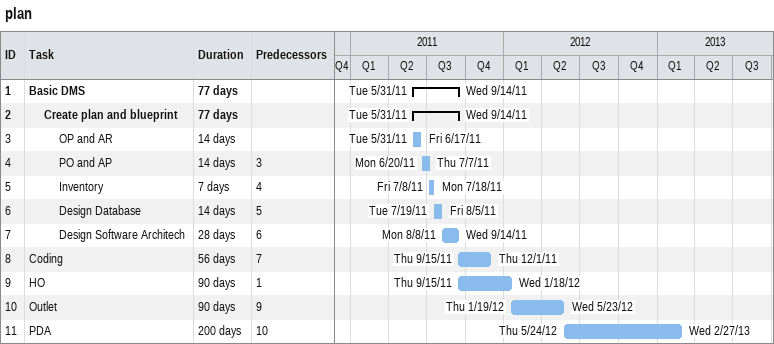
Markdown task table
plan

| ID | Level | Task | Duration | Start | Finish | Predecessors |
|---|---|---|---|---|---|---|
| 1 | 1 | **Basic DMS** | 77d | 2011-05-31 | 2011-09-14 |  |
| 2 | 2 | **Create plan and blueprint** | 77d | 2011-05-31 | 2011-09-14 |  |
| 3 | 3 | OP and AR | 14d | 2011-05-31 | 2011-06-17 |  |
| 4 | 3 | PO and AP | 14d | 2011-06-20 | 2011-07-07 | 3 |
| 5 | 3 | Inventory | 7d | 2011-07-08 | 2011-07-18 | 4 |
| 6 | 3 | Design Database | 14d | 2011-07-19 | 2011-08-05 | 5 |
| 7 | 3 | Design Software Architech | 28d | 2011-08-08 | 2011-09-14 | 6 |
| 8 | 1 | Coding | 56d | 2011-09-15 | 2011-12-01 | 7 |
| 9 | 1 | HO | 90d | 2011-09-15 | 2012-01-18 | 1 |
| 10 | 1 | Outlet | 90d | 2012-01-19 | 2012-05-23 | 9 |
| 11 | 1 | PDA | 200d | 2012-05-24 | 2013-02-27 | 10 |
